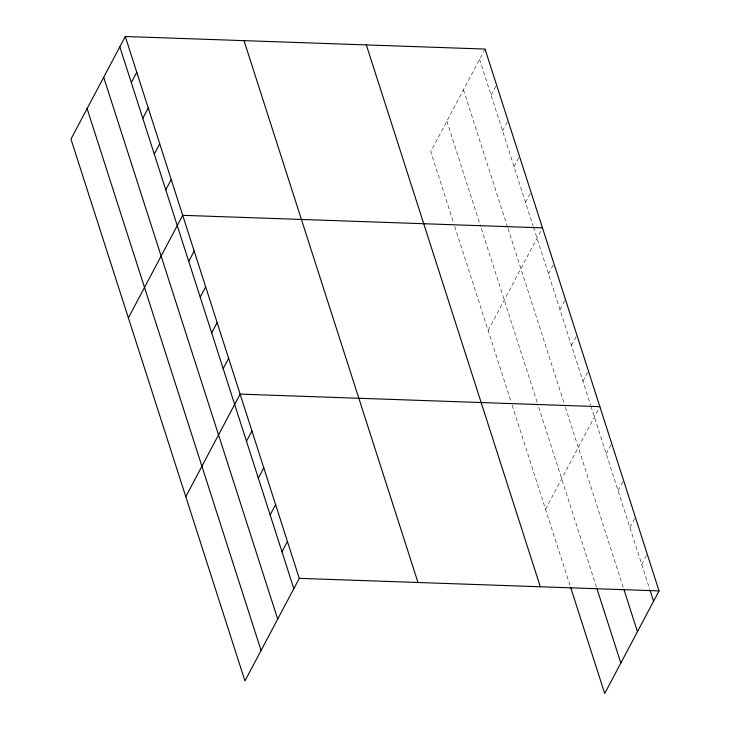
<?xml version="1.0" encoding="UTF-8"?>
<svg xmlns="http://www.w3.org/2000/svg" width="730" height="730" viewBox="0 0 730 730"><rect width="100%" height="100%" fill="white"/><g stroke="black" fill="none" stroke-linecap="round" stroke-linejoin="round"><path stroke-width="0.55" stroke-dasharray="3.65 2.74" d="M485.048 49.065L430.727 151.648L453.695 223.179M491.08 95.128L496.528 84.826M502.559 130.889L508.016 120.587M514.039 166.65L519.495 156.348M525.527 202.411L530.975 192.109M488.142 330.462L542.463 227.869M548.495 273.933L553.942 263.63M559.974 309.693L565.431 299.391M571.453 345.454L576.91 335.152M582.942 381.224L588.398 370.922M545.556 509.275L599.385 407.614M606.256 453.832L611.211 444.46M618.082 490.67L623.539 480.367M629.917 527.516L635.374 517.214M641.743 564.363L647.2 554.061M479.592 59.358L533.183 226.254M533.53 227.331L590.597 405.059M590.944 406.145L649.746 589.292M463.468 89.817L507.66 227.45M508.007 228.536L565.075 406.254M565.421 407.34L623.529 588.316M446.851 121.198L480.605 226.318M481.298 228.481L538.019 405.123M538.713 407.294L596.483 587.185M454.735 226.428L511.109 401.984M512.15 405.241L570.267 586.217"/><path stroke-width="1.09" d="M125.286 36.5L70.965 139.092L244.951 680.935L299.273 578.352L125.286 36.5L485.048 49.065L659.035 590.908L604.714 693.5L570.614 587.294M131.318 82.563L136.775 72.261M142.797 118.324L148.254 108.022M154.286 154.085L159.733 143.783M165.765 189.846L171.221 179.543M128.38 317.897L182.701 215.314L542.463 227.869M188.732 261.376L194.189 251.074M200.212 297.137L205.668 286.835M211.7 332.898L217.148 322.596M223.179 368.659L228.636 358.357M185.794 496.71L240.115 394.118L599.877 406.683M246.494 441.267L251.95 430.965M258.329 478.114L263.776 467.811M270.155 514.96L275.612 504.658M281.99 551.807L287.438 541.505M299.273 578.352L659.035 590.908M650.101 590.369L653.578 601.21M623.885 589.402L637.454 631.669M597.177 589.356L620.838 663.041M366.323 44.913L540.309 586.765M244.012 40.643L417.989 582.494M119.829 46.802L293.816 588.645M103.706 77.261L277.692 619.104M87.098 108.633L261.075 650.485"/></g></svg>
